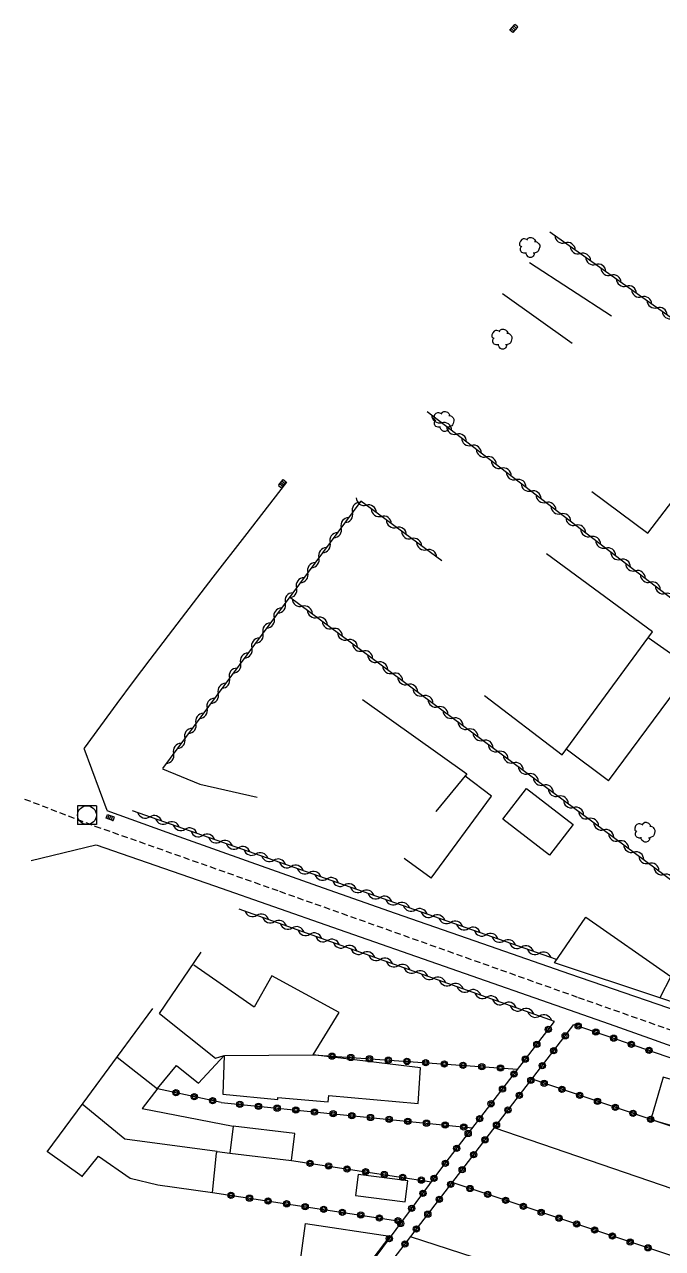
# Model space of a CAD drawing. Header units: millimetres. Extents: x 108019 to 109000, y 147057 to 148000.
# Drawn here: x 108737.8 to 108788.8, y 147486.6 to 147584.5 of the extents above; entities that cross this region are included whole.
import ezdxf

# ---------------------------------------------------------------- set-up
doc = ezdxf.new("R2010")
doc.units = ezdxf.units.MM
doc.linetypes.add('DASHED', pattern=[0.75, 0.5, -0.25])
doc.layers.get('0').update_dxf_attribs({"linetype": 'CONTINUOUS'})
for name, color, linetype in [('W0001', 6, 'DASHED'), ('W0008', 7, 'CONTINUOUS'), ('W0014', 7, 'CONTINUOUS'), ('W0017', 7, 'CONTINUOUS'), ('W0101', 7, 'CONTINUOUS'), ('W0104', 1, 'CONTINUOUS'), ('W0300', 7, 'CONTINUOUS'), ('W0310', 3, 'CONTINUOUS'), ('W0323', 7, 'CONTINUOUS'), ('W0330', 7, 'CONTINUOUS'), ('W0401', 7, 'CONTINUOUS'), ('W0420', 7, 'CONTINUOUS')]:
    doc.layers.add(name, color=color, linetype=linetype)

# ---------------------------------------------------------------- blocks, each defined once
blk = doc.blocks.new('T300')
for p, q in [((-0.8, 0.514), (-0.857, 0.343)), ((-0.857, 0.343), (-0.857, 0.171)), ((-0.857, 0.171), (-0.743, 0.057)), ((-0.686, 0.629), (-0.8, 0.514)), ((-0.8, -0.057), (-0.743, 0.057)), ((-0.743, 0.057), (-0.686, 0.114)), ((-0.571, 0.686), (-0.686, 0.629)), ((-0.457, 0.686), (-0.571, 0.686)), ((-0.286, 0.629), (-0.457, 0.686)), ((-0.286, 0.629), (-0.171, 0.743)), ((-0.229, 0.571), (-0.286, 0.629)), ((-0.171, 0.743), (-0.057, 0.8)), ((-0.057, 0.8), (0.057, 0.8)), ((0.057, 0.8), (0.229, 0.743)), ((0.229, 0.743), (0.343, 0.629)), ((0.343, 0.629), (0.4, 0.514)), ((0.457, 0.457), (0.343, 0.457)), ((0.4, 0.514), (0.4, 0.457)), ((0.571, 0.4), (0.457, 0.457)), ((0.571, 0.4), (0.686, 0.286)), ((0.686, 0.286), (0.743, 0.171)), ((0.743, 0.057), (0.686, -0.171)), ((0.743, 0.171), (0.743, 0.057)), ((-0.8, -0.171), (-0.8, -0.057)), ((-0.8, -0.229), (-0.8, -0.171)), ((-0.743, -0.343), (-0.8, -0.229)), ((-0.686, -0.4), (-0.743, -0.343)), ((-0.514, -0.457), (-0.686, -0.4)), ((-0.4, -0.457), (-0.514, -0.457)), ((-0.4, -0.457), (-0.343, -0.457)), ((-0.343, -0.457), (-0.343, -0.4)), ((-0.343, -0.514), (-0.343, -0.457)), ((-0.286, -0.629), (-0.343, -0.514)), ((-0.171, -0.743), (-0.286, -0.629)), ((-0.057, -0.8), (-0.171, -0.743)), ((0.057, -0.8), (-0.057, -0.8)), ((0.171, -0.743), (0.057, -0.8)), ((0.229, -0.686), (0.171, -0.743)), ((0.286, -0.457), (0.229, -0.457)), ((0.286, -0.629), (0.229, -0.686)), ((0.457, -0.4), (0.286, -0.457)), ((0.343, -0.514), (0.286, -0.629)), ((0.343, -0.514), (0.343, -0.457)), ((0.571, -0.343), (0.457, -0.4)), ((0.629, -0.286), (0.571, -0.343)), ((0.686, -0.171), (0.629, -0.286))]:
    blk.add_line(p, q)
blk = doc.blocks.new('T401')
for p, q in [((-0.3, 0.3), (0, 0.3)), ((-0.3, -0.25), (-0.3, 0.3)), ((-0.3, 0.15), (0, 0.15)), ((-0.3, 0), (0, 0)), ((0, 0.3), (0, -0.25)), ((-0.3, -0.15), (0, -0.15)), ((-0.3, -0.25), (-0.3, -0.3)), ((-0.3, -0.3), (0, -0.3)), ((0, -0.3), (0, -0.25))]:
    blk.add_line(p, q)
blk = doc.blocks.new('T420')
for p, q in [((0.75, 0.75), (-0.75, 0.75)), ((-0.75, 0.75), (-0.75, -0.75)), ((0.75, 0.75), (0.75, -0.75)), ((0.75, -0.75), (-0.75, -0.75))]:
    blk.add_line(p, q)
blk.add_ellipse((0, 0), major_axis=(-0.53, 0.53), ratio=1, start_param=3.926991, end_param=10.210176)
blk = doc.blocks.new('t323o')
at = {"color": 0, "linetype": 'Continuous'}
for radius in [0.25, 0.15]:
    blk.add_circle((0, 0), radius, dxfattribs=at)
blk = doc.blocks.new('t310o')
at = {"color": 0, "linetype": 'Continuous'}
for centre, start, end in [((-0.5, 0.375), 216.8699, 323.1304), ((0.5, -0.375), 36.8699, 143.1303)]:
    blk.add_arc(centre, 0.625, start, end, dxfattribs=at)

msp = doc.modelspace()

# ---------------------------------------------------------------- linework, layer by layer
at = {"layer": 'W0001'}
msp.add_lwpolyline([(108737.842, 147522.517), (108743.475, 147520.36), (108758.238, 147515.138), (108782.101, 147506.653), (108796.389, 147501.626)], dxfattribs=at)
at = {"layer": 'W0008'}
for points in [[(108795.387, 147503.717), (108788.41, 147506.104), (108781.438, 147508.507), (108774.472, 147510.925), (108767.511, 147513.359), (108761.739, 147515.391), (108755.971, 147517.436), (108750.208, 147519.494), (108744.449, 147521.564)], [(108743.566, 147518.858), (108753.023, 147515.57), (108762.477, 147512.274), (108771.929, 147508.971), (108781.378, 147505.659), (108784.59, 147504.528), (108787.8, 147503.391), (108791.009, 147502.25)]]:
    msp.add_lwpolyline(points, dxfattribs=at)
at = {"layer": 'W0014'}
for points in [[(108742.644, 147526.594), (108743.941, 147528.375), (108745.248, 147530.148), (108746.564, 147531.914), (108747.891, 147533.672), (108750.399, 147536.969), (108752.921, 147540.256), (108755.469, 147543.522), (108758.818, 147547.859), (108758.818, 147547.859)], [(108744.449, 147521.594), (108742.614, 147526.564)], [(108738.377, 147517.595), (108743.536, 147518.858)]]:
    msp.add_lwpolyline(points, dxfattribs=at)
at = {"layer": 'W0017'}
for points in [[(108784.759, 147561.132), (108778.22, 147565.399)], [(108781.633, 147558.944), (108776.058, 147562.931)], [(108748.863, 147524.928), (108751.856, 147523.71), (108756.449, 147522.671)]]:
    msp.add_lwpolyline(points, dxfattribs=at)
at = {"layer": 'W0101'}
for points in [[(108783.193, 147547.125), (108787.672, 147543.772), (108794.964, 147553.324), (108789.623, 147557.5)], [(108788.054, 147535.897), (108779.576, 147542.141)], [(108774.623, 147530.812), (108780.811, 147526.049), (108788.054, 147535.897)], [(108764.865, 147530.484), (108773.198, 147524.54), (108770.732, 147521.516), (108770.732, 147521.516), (108770.732, 147521.516)], [(108751.943, 147510.281), (108748.618, 147505.368), (108748.618, 147505.368)], [(108745.267, 147501.919), (108748.09, 147505.757)], [(108742.534, 147498.203), (108745.267, 147501.919)], [(108739.666, 147494.304), (108742.534, 147498.203)]]:
    msp.add_lwpolyline(points, dxfattribs=at)
at = {"layer": 'W0104'}
for points in [[(108784.517, 147523.97), (108791.179, 147532.953), (108787.703, 147535.42)], [(108784.517, 147523.97), (108781.147, 147526.506)], [(108770.349, 147516.194), (108775.163, 147522.758), (108773.062, 147524.356)], [(108770.349, 147516.194), (108768.194, 147517.759)], [(108748.484, 147499.376), (108749.996, 147501.214), (108751.751, 147499.797), (108753.801, 147502.001), (108753.686, 147498.92), (108758.096, 147498.475), (108758.096, 147498.657), (108762.114, 147498.302), (108762.173, 147498.815), (108769.303, 147498.16), (108769.509, 147501.03), (108760.929, 147502.055), (108762.986, 147505.441), (108757.604, 147508.379), (108756.189, 147505.87), (108751.377, 147509.232)], [(108748.63, 147505.359), (108753.105, 147501.795), (108753.801, 147502.001)], [(108745.239, 147501.881), (108748.484, 147499.346)], [(108753.836, 147502.001), (108760.929, 147502.055)], [(108748.488, 147499.38), (108747.258, 147497.777), (108754.519, 147496.351)], [(108753.24, 147494.319), (108745.867, 147495.315), (108742.462, 147498.104)], [(108739.682, 147494.326), (108742.463, 147492.344)], [(108742.42, 147492.289), (108743.768, 147493.964), (108746.278, 147492.197), (108748.514, 147491.657), (108752.865, 147491.046), (108753.191, 147494.188), (108753.24, 147494.319), (108754.258, 147494.201)]]:
    msp.add_lwpolyline(points, dxfattribs=at)
for points in [[(108777.985, 147523.358), (108781.7, 147520.484), (108779.802, 147518.031), (108776.087, 147520.905)], [(108788.623, 147506.629), (108780.221, 147509.406), (108782.709, 147513.065), (108789.514, 147508.317)], [(108790.593, 147496.108), (108791.583, 147499.493), (108788.896, 147500.279), (108787.906, 147496.894)], [(108754.258, 147494.201), (108759.182, 147493.604), (108759.443, 147495.754), (108754.519, 147496.351)], [(108764.293, 147490.816), (108768.281, 147490.31), (108768.492, 147491.973), (108764.504, 147492.479)], [(108760.302, 147488.565), (108767.04, 147487.563), (108764.752, 147484.538), (108759.887, 147485.412)]]:
    msp.add_lwpolyline(points, close=True, dxfattribs=at)
at = {"layer": 'W0310'}
for points in [[(108779.83, 147567.879), (108820.841, 147538.893)], [(108770.033, 147553.507), (108809.315, 147523.457)], [(108764.728, 147546.343), (108748.863, 147524.958)], [(108771.198, 147541.564), (108764.728, 147546.343)], [(108759.022, 147538.697), (108798.038, 147509.74), (108798.578, 147509.307)], [(108820.841, 147538.893), (108808.82, 147522.794), (108794.91, 147504.476), (108788.623, 147506.629)], [(108746.437, 147521.59), (108780.346, 147509.699)], [(108780.207, 147504.734), (108755.006, 147513.72)]]:
    msp.add_lwpolyline(points, dxfattribs=at)
at = {"layer": 'W0323'}
for points in [[(108760.725, 147478.953), (108763.824, 147483.054), (108771.28, 147493.119), (108780.207, 147504.734)], [(108807.93, 147448.825), (108810.408, 147453.083), (108812.568, 147457.134), (108813.888, 147461.849), (108761.892, 147478.657), (108775.542, 147496.409), (108781.768, 147504.484), (108800.81, 147497.918), (108821.121, 147490.869), (108830.702, 147487.428), (108828.081, 147483.104), (108818.016, 147486.618), (108790.769, 147495.918), (108778.256, 147500.166)], [(108760.934, 147502.055), (108777.263, 147500.903)], [(108753.561, 147498.241), (108748.484, 147499.346)], [(108753.561, 147498.241), (108773.665, 147496.222)], [(108759.182, 147493.604), (108770.385, 147491.911)], [(108815.607, 147477.294), (108772.031, 147491.843)], [(108752.865, 147491.046), (108768.033, 147488.735)]]:
    msp.add_lwpolyline(points, dxfattribs=at)
at = {"layer": 'W0330'}
for points in [[(108816.365, 147482.17), (108775.399, 147496.223)], [(108820.336, 147470.716), (108768.694, 147487.503)]]:
    msp.add_lwpolyline(points, dxfattribs=at)

# ---------------------------------------------------------------- block references
at = {"layer": 'W0300'}
for p in [(108778.282, 147566.638), (108776.068, 147559.305), (108771.423, 147552.722), (108787.488, 147519.856)]:
    msp.add_blockref('T300', p, dxfattribs=at)
at = {"layer": 'W0310'}
for p, rotation in [((108781.055, 147567.013), 324.7478657118174), ((108781.055, 147567.013), 324.7478657108116), ((108782.28, 147566.147), 324.7478657118174), ((108782.28, 147566.147), 324.7478657108116), ((108783.505, 147565.282), 324.7478657118174), ((108783.505, 147565.282), 324.7478657108116), ((108784.73, 147564.416), 324.7478657118174), ((108784.73, 147564.416), 324.7478657108116), ((108785.955, 147563.55), 324.7478657118174), ((108785.955, 147563.55), 324.7478657108116), ((108787.18, 147562.684), 324.7478657118174), ((108787.18, 147562.684), 324.7478657108116), ((108788.405, 147561.819), 324.7478657118174), ((108788.405, 147561.819), 324.7478657108116), ((108789.629, 147560.953), 324.7478657118174), ((108789.629, 147560.953), 324.7478657108116), ((108771.191, 147552.621), 322.5846830652638), ((108771.191, 147552.621), 322.584683065225), ((108772.382, 147551.71), 322.5846830652638), ((108772.382, 147551.71), 322.584683065225), ((108773.574, 147550.798), 322.5846830652638), ((108773.574, 147550.798), 322.584683065225), ((108774.765, 147549.887), 322.5846830652638), ((108774.765, 147549.887), 322.584683065225), ((108775.956, 147548.976), 322.5846830652638), ((108775.956, 147548.976), 322.584683065225), ((108777.148, 147548.064), 322.5846830652638), ((108777.148, 147548.064), 322.584683065225), ((108778.339, 147547.153), 322.5846830652638), ((108778.339, 147547.153), 322.584683065225), ((108764.056, 147545.438), 233.4291987979093), ((108764.056, 147545.438), 233.4291987979456), ((108765.165, 147546.02), 143.5489466023694), ((108765.165, 147546.02), 143.5489466021151), ((108779.531, 147546.242), 322.5846830652638), ((108779.531, 147546.242), 322.584683065225), ((108766.372, 147545.129), 143.5489466023694), ((108766.372, 147545.129), 143.5489466021151), ((108780.722, 147545.33), 322.5846830652638), ((108780.722, 147545.33), 322.584683065225), ((108763.163, 147544.233), 233.4291987979093), ((108763.163, 147544.233), 233.4291987979456), ((108767.578, 147544.238), 143.5489466023694), ((108767.578, 147544.238), 143.5489466021151), ((108781.913, 147544.419), 322.5846830652638), ((108781.913, 147544.419), 322.584683065225), ((108783.105, 147543.507), 322.5846830652638), ((108783.105, 147543.507), 322.584683065225), ((108762.269, 147543.028), 233.4291987979093), ((108762.269, 147543.028), 233.4291987979456), ((108768.785, 147543.346), 143.5489466023694), ((108768.785, 147543.346), 143.5489466021151), ((108784.296, 147542.596), 322.5846830652638), ((108784.296, 147542.596), 322.584683065225), ((108761.375, 147541.824), 233.4291987979093), ((108761.375, 147541.824), 233.4291987979456), ((108769.991, 147542.455), 143.5489466023694), ((108769.991, 147542.455), 143.5489466021151), ((108785.487, 147541.685), 322.5846830652638), ((108785.487, 147541.685), 322.584683065225), ((108760.481, 147540.619), 233.4291987979093), ((108760.481, 147540.619), 233.4291987979456), ((108786.679, 147540.773), 322.5846830652638), ((108786.679, 147540.773), 322.584683065225), ((108787.87, 147539.862), 322.5846830652638), ((108787.87, 147539.862), 322.584683065225), ((108759.588, 147539.414), 233.4291987979093), ((108759.588, 147539.414), 233.4291987979456), ((108789.062, 147538.95), 322.5846830652638), ((108789.062, 147538.95), 322.584683065225), ((108758.694, 147538.21), 233.4291987979093), ((108758.694, 147538.21), 233.4291987979456), ((108760.05, 147537.934), 323.417834725211), ((108760.05, 147537.934), 323.4178347245061), ((108757.8, 147537.005), 233.4291987979093), ((108757.8, 147537.005), 233.4291987979456), ((108761.254, 147537.04), 323.417834725211), ((108761.254, 147537.04), 323.4178347245061), ((108756.907, 147535.8), 233.4291987979093), ((108756.907, 147535.8), 233.4291987979456), ((108762.459, 147536.146), 323.417834725211), ((108762.459, 147536.146), 323.4178347245061), ((108756.013, 147534.595), 233.4291987979093), ((108756.013, 147534.595), 233.4291987979456), ((108763.663, 147535.252), 323.417834725211), ((108763.663, 147535.252), 323.4178347245061), ((108764.868, 147534.358), 323.417834725211), ((108764.868, 147534.358), 323.4178347245061), ((108755.119, 147533.391), 233.4291987979093), ((108755.119, 147533.391), 233.4291987979456), ((108766.072, 147533.464), 323.417834725211), ((108766.072, 147533.464), 323.4178347245061), ((108754.225, 147532.186), 233.4291987979093), ((108754.225, 147532.186), 233.4291987979456), ((108767.277, 147532.571), 323.417834725211), ((108767.277, 147532.571), 323.4178347245061), ((108753.332, 147530.981), 233.4291987979093), ((108753.332, 147530.981), 233.4291987979456), ((108768.481, 147531.677), 323.417834725211), ((108768.481, 147531.677), 323.4178347245061), ((108769.686, 147530.783), 323.417834725211), ((108769.686, 147530.783), 323.4178347245061), ((108752.438, 147529.777), 233.4291987979093), ((108752.438, 147529.777), 233.4291987979456), ((108770.89, 147529.889), 323.417834725211), ((108770.89, 147529.889), 323.4178347245061), ((108772.095, 147528.995), 323.417834725211), ((108772.095, 147528.995), 323.4178347245061), ((108751.544, 147528.572), 233.4291987979093), ((108751.544, 147528.572), 233.4291987979456), ((108773.299, 147528.101), 323.417834725211), ((108773.299, 147528.101), 323.4178347245061), ((108750.65, 147527.367), 233.4291987979093), ((108750.65, 147527.367), 233.4291987979456), ((108774.504, 147527.207), 323.417834725211), ((108774.504, 147527.207), 323.4178347245061), ((108749.757, 147526.163), 233.4291987979093), ((108749.757, 147526.163), 233.4291987979456), ((108775.708, 147526.313), 323.417834725211), ((108775.708, 147526.313), 323.4178347245061), ((108776.913, 147525.419), 323.417834725211), ((108776.913, 147525.419), 323.4178347245061), ((108778.117, 147524.525), 323.417834725211), ((108778.117, 147524.525), 323.4178347245061), ((108779.322, 147523.631), 323.417834725211), ((108779.322, 147523.631), 323.4178347245061), ((108780.526, 147522.737), 323.417834725211), ((108780.526, 147522.737), 323.4178347245061), ((108781.731, 147521.843), 323.417834725211), ((108781.731, 147521.843), 323.4178347245061), ((108747.852, 147521.094), 340.6755650442243), ((108747.852, 147521.094), 340.6755650449448), ((108749.268, 147520.597), 340.6755650442243), ((108749.268, 147520.597), 340.6755650449448), ((108782.935, 147520.949), 323.417834725211), ((108782.935, 147520.949), 323.4178347245061), ((108784.14, 147520.055), 323.417834725211), ((108784.14, 147520.055), 323.4178347245061), ((108750.683, 147520.101), 340.6755650442243), ((108750.683, 147520.101), 340.6755650449448), ((108752.099, 147519.604), 340.6755650442243), ((108752.099, 147519.604), 340.6755650449448), ((108785.344, 147519.161), 323.417834725211), ((108785.344, 147519.161), 323.4178347245061), ((108753.514, 147519.108), 340.6755650442243), ((108753.514, 147519.108), 340.6755650449448), ((108754.93, 147518.612), 340.6755650442243), ((108754.93, 147518.612), 340.6755650449448), ((108786.549, 147518.267), 323.417834725211), ((108786.549, 147518.267), 323.4178347245061), ((108756.345, 147518.115), 340.6755650442243), ((108756.345, 147518.115), 340.6755650449448), ((108757.761, 147517.619), 340.6755650442243), ((108757.761, 147517.619), 340.6755650449448), ((108787.753, 147517.373), 323.417834725211), ((108787.753, 147517.373), 323.4178347245061), ((108759.176, 147517.123), 340.6755650442243), ((108759.176, 147517.123), 340.6755650449448), ((108760.592, 147516.626), 340.6755650442243), ((108760.592, 147516.626), 340.6755650449448), ((108788.958, 147516.479), 323.417834725211), ((108788.958, 147516.479), 323.4178347245061), ((108762.007, 147516.13), 340.6755650442243), ((108762.007, 147516.13), 340.6755650449448), ((108763.423, 147515.633), 340.6755650442243), ((108763.423, 147515.633), 340.6755650449448), ((108764.838, 147515.137), 340.6755650442243), ((108764.838, 147515.137), 340.6755650449448), ((108766.254, 147514.641), 340.6755650442243), ((108766.254, 147514.641), 340.6755650449448), ((108767.669, 147514.144), 340.6755650442243), ((108767.669, 147514.144), 340.6755650449448), ((108769.085, 147513.648), 340.6755650442243), ((108769.085, 147513.648), 340.6755650449448), ((108756.419, 147513.216), 160.3751303719734), ((108756.419, 147513.216), 160.3751303716766), ((108757.832, 147512.712), 160.3751303719734), ((108757.832, 147512.712), 160.3751303716766), ((108770.5, 147513.152), 340.6755650442243), ((108770.5, 147513.152), 340.6755650449448), ((108771.916, 147512.655), 340.6755650442243), ((108771.916, 147512.655), 340.6755650449448), ((108759.245, 147512.209), 160.3751303719734), ((108759.245, 147512.209), 160.3751303716766), ((108760.657, 147511.705), 160.3751303719734), ((108760.657, 147511.705), 160.3751303716766), ((108773.331, 147512.159), 340.6755650442243), ((108773.331, 147512.159), 340.6755650449448), ((108774.747, 147511.662), 340.6755650442243), ((108774.747, 147511.662), 340.6755650449448), ((108762.07, 147511.201), 160.3751303719734), ((108762.07, 147511.201), 160.3751303716766), ((108763.483, 147510.697), 160.3751303719734), ((108763.483, 147510.697), 160.3751303716766), ((108776.162, 147511.166), 340.6755650442243), ((108776.162, 147511.166), 340.6755650449448), ((108777.578, 147510.67), 340.6755650442243), ((108777.578, 147510.67), 340.6755650449448), ((108764.896, 147510.193), 160.3751303719734), ((108764.896, 147510.193), 160.3751303716766), ((108766.309, 147509.69), 160.3751303719734), ((108766.309, 147509.69), 160.3751303716766), ((108778.993, 147510.173), 340.6755650442243), ((108778.993, 147510.173), 340.6755650449448), ((108767.722, 147509.186), 160.3751303719734), ((108767.722, 147509.186), 160.3751303716766), ((108769.135, 147508.682), 160.3751303719734), ((108769.135, 147508.682), 160.3751303716766), ((108770.548, 147508.178), 160.3751303719734), ((108770.548, 147508.178), 160.3751303716766), ((108771.96, 147507.675), 160.3751303719734), ((108771.96, 147507.675), 160.3751303716766), ((108773.373, 147507.171), 160.3751303719734), ((108773.373, 147507.171), 160.3751303716766), ((108774.786, 147506.667), 160.3751303719734), ((108774.786, 147506.667), 160.3751303716766), ((108776.199, 147506.163), 160.3751303719734), ((108776.199, 147506.163), 160.3751303716766), ((108777.612, 147505.659), 160.3751303719734), ((108777.612, 147505.659), 160.3751303716766), ((108779.025, 147505.156), 160.3751303719734), ((108779.025, 147505.156), 160.3751303716766)]:
    msp.add_blockref('t310o', p, dxfattribs=dict(at, rotation=rotation))
at = {"layer": 'W0323'}
for p, rotation in [((108779.71, 147504.088), 52.45501641190876), ((108782.1, 147504.369), 340.9749503416641), ((108783.518, 147503.88), 340.9749503416641), ((108778.796, 147502.898), 52.45501641190876), ((108781.067, 147503.574), 52.36699799636458), ((108784.936, 147503.392), 340.9749503416641), ((108786.354, 147502.903), 340.9749503416641), ((108762.43, 147501.949), 355.9645074756705), ((108780.151, 147502.386), 52.36699799636458), ((108787.772, 147502.414), 340.9749503416641), ((108763.927, 147501.844), 355.9645074756705), ((108765.423, 147501.738), 355.9645074756705), ((108766.919, 147501.633), 355.9645074756705), ((108768.415, 147501.527), 355.9645074756705), ((108769.912, 147501.422), 355.9645074756705), ((108771.408, 147501.316), 355.9645074756705), ((108772.904, 147501.211), 355.9645074756705), ((108774.401, 147501.105), 355.9645074756705), ((108775.897, 147500.999), 355.9645074756705), ((108777.882, 147501.709), 52.45501641190876), ((108779.235, 147501.199), 52.36699799636458), ((108776.968, 147500.52), 52.45501641190876), ((108778.319, 147500.011), 52.36699799636458), ((108749.95, 147499.027), 167.7211712474069), ((108776.054, 147499.33), 52.45501641190876), ((108779.385, 147499.783), 161.2483213268658), ((108780.806, 147499.3), 161.2483213268658), ((108751.415, 147498.708), 167.7211712474069), ((108752.881, 147498.389), 167.7211712474069), ((108755.053, 147498.091), 354.2651408275124), ((108775.14, 147498.141), 52.45501641190876), ((108777.403, 147498.823), 52.36699799636458), ((108782.226, 147498.818), 161.2483213268658), ((108783.646, 147498.336), 161.2483213268658), ((108756.546, 147497.941), 354.2651408275124), ((108758.038, 147497.791), 354.2651408275124), ((108759.531, 147497.641), 354.2651408275124), ((108761.023, 147497.492), 354.2651408275124), ((108762.516, 147497.342), 354.2651408275124), ((108764.008, 147497.192), 354.2651408275124), ((108765.501, 147497.042), 354.2651408275124), ((108776.487, 147497.635), 52.36699799636458), ((108785.067, 147497.854), 161.2483213268658), ((108786.487, 147497.372), 161.2483213268658), ((108766.993, 147496.892), 354.2651408275124), ((108768.486, 147496.742), 354.2651408275124), ((108769.978, 147496.592), 354.2651408275124), ((108771.471, 147496.442), 354.2651408275124), ((108772.963, 147496.292), 354.2651408275124), ((108774.226, 147496.952), 52.45501641190876), ((108775.571, 147496.447), 52.36699799636458), ((108787.907, 147496.889), 161.2483213268658), ((108773.312, 147495.762), 52.45501641190876), ((108774.657, 147495.258), 52.44232810862985), ((108772.398, 147494.573), 52.45501641190876), ((108773.743, 147494.069), 52.44232810862985), ((108760.665, 147493.38), 351.4064723341178), ((108762.148, 147493.156), 351.4064723341178), ((108771.484, 147493.384), 52.45501641190876), ((108763.631, 147492.932), 351.4064723341178), ((108765.115, 147492.707), 351.4064723341178), ((108766.598, 147492.483), 351.4064723341178), ((108768.081, 147492.259), 351.4064723341178), ((108770.586, 147492.182), 53.46951101457972), ((108772.828, 147492.88), 52.44232810862985), ((108769.564, 147492.035), 351.4064723341178), ((108771.914, 147491.691), 52.44232810862985), ((108773.454, 147491.368), 161.5370494978345), ((108754.348, 147490.82), 351.3370248157062), ((108755.831, 147490.594), 351.3370248157062), ((108757.314, 147490.368), 351.3370248157062), ((108769.693, 147490.977), 53.46951101457972), ((108770.999, 147490.501), 52.44232810862985), ((108774.877, 147490.893), 161.5370494978345), ((108776.299, 147490.418), 161.5370494978345), ((108758.797, 147490.142), 351.3370248157062), ((108760.279, 147489.916), 351.3370248157062), ((108761.762, 147489.69), 351.3370248157062), ((108763.245, 147489.464), 351.3370248157062), ((108764.728, 147489.239), 351.3370248157062), ((108768.8, 147489.771), 53.46951101457972), ((108770.085, 147489.312), 52.44232810862985), ((108777.722, 147489.943), 161.5370494978345), ((108779.145, 147489.468), 161.5370494978345), ((108766.211, 147489.013), 351.3370248157062), ((108767.694, 147488.787), 351.3370248157062), ((108767.907, 147488.566), 53.46951101457972), ((108780.568, 147488.993), 161.5370494978345), ((108781.991, 147488.518), 161.5370494978345), ((108767.014, 147487.361), 53.46951101457972), ((108769.171, 147488.123), 52.44232810862985), ((108783.413, 147488.043), 161.5370494978345), ((108784.836, 147487.568), 161.5370494978345), ((108768.256, 147486.934), 52.44232810862985), ((108786.259, 147487.093), 161.5370494978345), ((108787.682, 147486.618), 161.5370494978345)]:
    msp.add_blockref('t323o', p, dxfattribs=dict(at, rotation=rotation))
at = {"layer": 'W0401'}
for p, rotation in [((108776.848, 147584.249), 138.0653655631299), ((108758.576, 147547.649), 320.7811528239232), ((108744.747, 147521.18), 70.17073072200724)]:
    msp.add_blockref('T401', p, dxfattribs=dict(at, rotation=rotation))
at = {"layer": 'W0420'}
msp.add_blockref('T420', (108742.836, 147521.23), dxfattribs=at)

doc.saveas('drawing.dxf')
